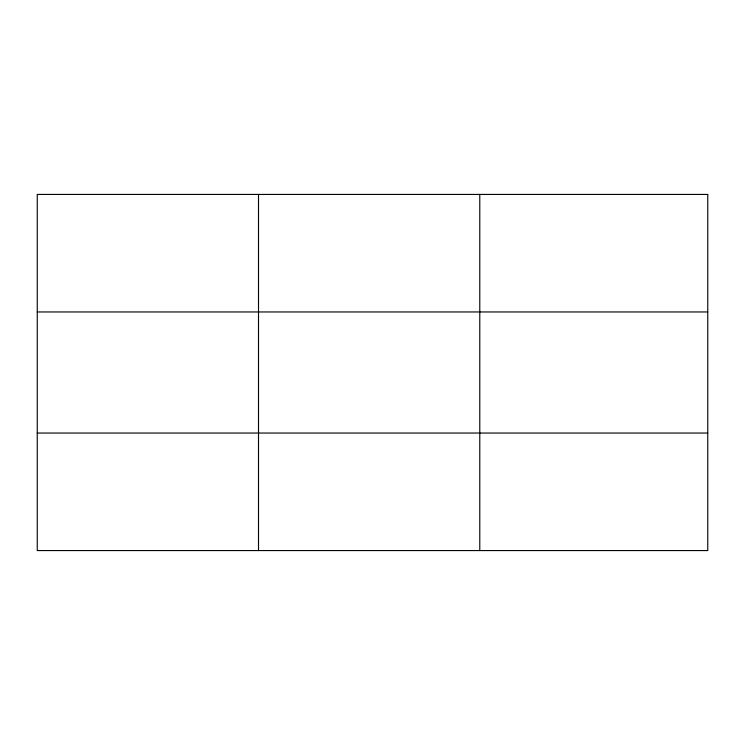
<?xml version="1.0" encoding="UTF-8"?>
<svg xmlns="http://www.w3.org/2000/svg" width="745" height="745" viewBox="0 0 745 745"><rect width="100%" height="100%" fill="white"/><g stroke="black" fill="none" stroke-linecap="round" stroke-linejoin="round"><path stroke-width="1.12" d="M258.515 550.564L258.515 194.436M479.78 550.564L479.78 194.436M37.25 311.959L707.75 311.959M37.25 433.041L707.75 433.041M707.75 194.436L707.75 550.564L37.25 550.564L37.25 194.436L707.75 194.436"/></g></svg>
